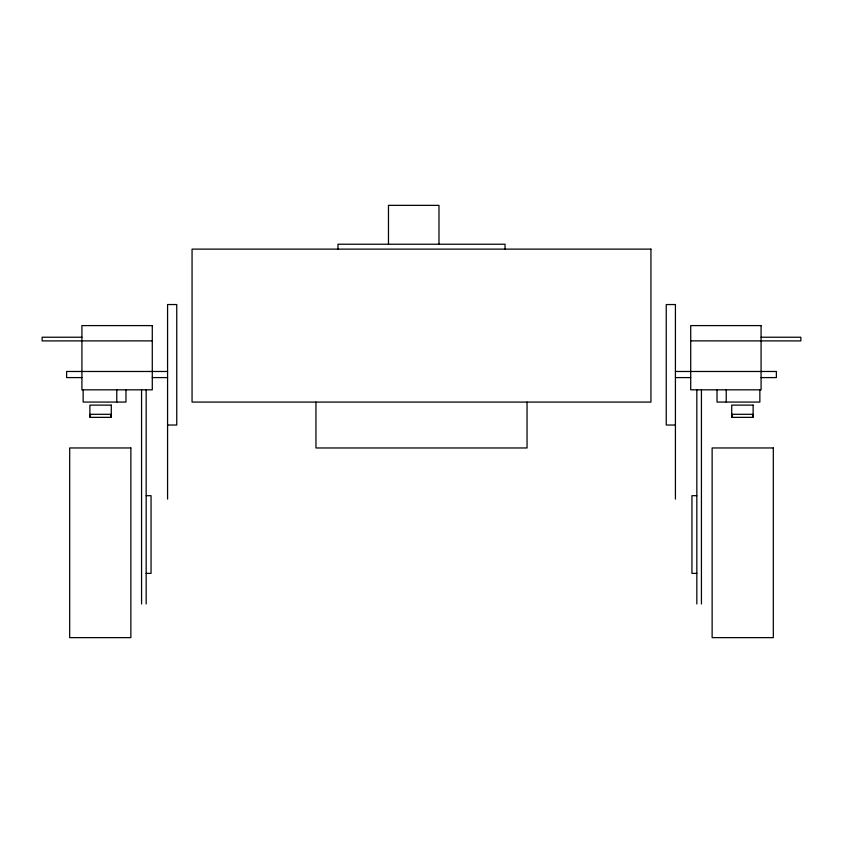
<?xml version="1.0" encoding="UTF-8"?>
<svg xmlns="http://www.w3.org/2000/svg" width="843" height="843" viewBox="0 0 843 843"><rect width="100%" height="100%" fill="white"/><g stroke="black" fill="none" stroke-linecap="round" stroke-linejoin="round"><path stroke-width="1.26" d="M81.919 337.232L42.15 337.232L42.15 340.909L152.288 340.878M761.081 337.232L800.85 337.232L800.85 340.909L690.712 340.878M167.578 371.478L66.629 371.478L66.629 377.59L81.919 377.59M675.422 371.478L776.371 371.478L776.371 377.59L761.081 377.59M152.288 377.59L167.578 377.59M675.422 377.59L690.712 377.59M167.578 425.03L176.756 425.03L176.756 304.555L167.578 304.534L167.578 499.088M675.422 425.03L666.244 425.03L666.244 304.555L675.422 304.534L675.422 499.088M146.166 495.684L151.055 495.684L151.055 573.388L146.166 573.388M696.834 495.684L691.945 495.684L691.945 573.388L696.834 573.388M759.859 389.824L759.859 402.069L717.024 402.069L717.024 389.824M752.757 417.359L752.757 414.303L732.072 414.303L732.072 417.359M726.234 389.824L726.234 402.069M701.429 389.824L701.429 603.978M696.834 389.824L696.834 603.978M527.044 402.079L527.044 447.97L315.956 447.97L315.956 402.079M505.031 249.117L505.031 244.228L337.969 244.228L337.969 249.117M438.982 244.228L438.982 205.365L388.475 205.365L388.475 244.228M146.166 389.824L146.166 603.978M141.571 389.824L141.571 603.978M125.976 389.824L125.976 402.069L83.141 402.069L83.141 389.824M116.766 389.824L116.766 402.069M110.928 417.359L110.928 414.303L90.243 414.303L90.243 417.359M650.944 249.117L192.056 249.117L192.056 402.079L650.944 402.079L650.944 249.117M152.288 325.598L81.919 325.598L81.919 389.824L152.288 389.824L152.288 325.598M761.081 325.598L690.712 325.598L690.712 389.824L761.081 389.824L761.081 325.598M111.287 405.125L89.874 405.125L89.874 417.359L111.287 417.359L111.287 405.125M753.126 405.125L731.713 405.125L731.713 417.359L753.126 417.359L753.126 405.125M130.865 447.96L69.684 447.96L69.684 637.635L130.865 637.635L130.865 447.96M773.316 447.96L712.135 447.96L712.135 637.635L773.316 637.635L773.316 447.96"/></g></svg>
